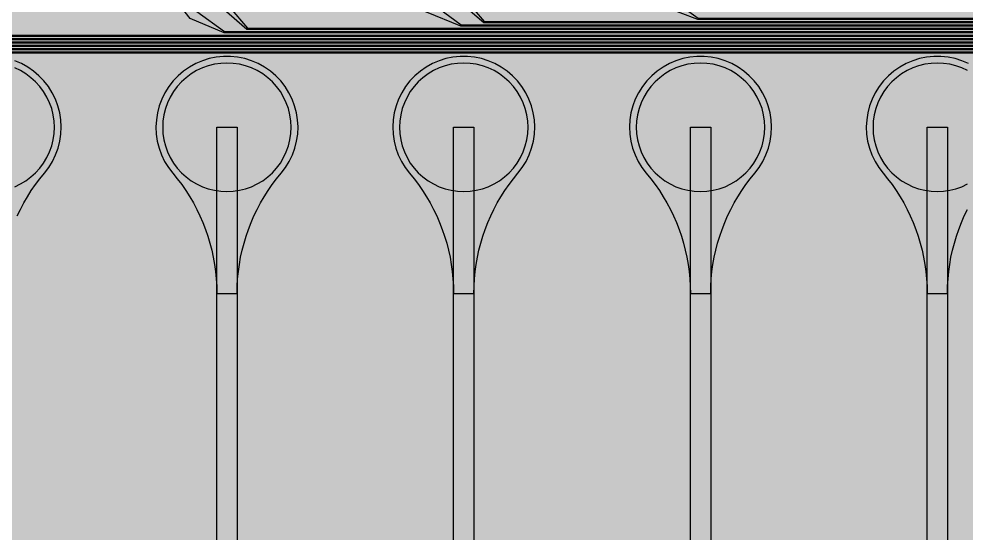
# Model space of a CAD drawing. Header units: metres. Extents: x -7240 to 10960, y -29667 to 1823.
# Drawn here: x 4465 to 5865, y -24753 to -23992 of the extents above; entities that cross this region are included whole.
import ezdxf

# ---------------------------------------------------------------- set-up
doc = ezdxf.new("R2010")
doc.units = ezdxf.units.M
for name, color, linetype in [('Metal1', 4, 'CONTINUOUS'), ('Polyimide', 7, 'CONTINUOUS'), ('Polyimide_Negative', 5, 'CONTINUOUS')]:
    doc.layers.add(name, color=color, linetype=linetype)

msp = doc.modelspace()

# ---------------------------------------------------------------- hatches: boundary and pattern name
at = {"layer": 'Polyimide'}
msp.add_hatch(color=7, dxfattribs=at).paths.add_polyline_path([(4088.5, -11806.9), (4098.7, -11851.2), (4115.6, -11893.5), (4138.6, -11932.7), (4167.4, -11968), (4201.1, -11998.5), (4239, -12023.6), (4280.3, -12042.7), (4349.2, -12073.7), (4413.2, -12113.8), (4471.3, -12162), (4522.3, -12217.7), (4565.4, -12279.7), (4599.7, -12346.9), (4624.7, -12418.2), (4639.9, -12492.2), (4645, -12567.5), (4639.9, -12642.8), (4624.7, -12716.8), (4599.7, -12788.1), (4565.4, -12855.3), (4522.3, -12917.3), (4471.3, -12973), (4413.2, -13021.2), (4349.2, -13061.3), (4280.3, -13092.3), (4239, -13111.4), (4201.1, -13136.5), (4167.4, -13167), (4138.6, -13202.3), (4115.6, -13241.5), (4098.7, -13283.8), (4088.5, -13328.1), (4085, -13373.5), (4085, -13567.5), (4099.4, -13861.6), (4142.6, -14152.8), (4214.2, -14438.4), (4313.4, -14715.5), (4439.2, -14981.7), (4590.6, -15234.2), (4766, -15470.7), (4963.7, -15688.8), (5181.8, -15886.5), (5418.3, -16061.9), (5670.8, -16213.3), (5936.9, -16339.1), (6214.1, -16438.3), (6499.7, -16509.9), (6790.9, -16553.1), (7085, -16567.5), (9960.4, -16567.5), (10038.8, -16571.4), (10116.4, -16582.9), (10192.6, -16601.9), (10266.5, -16628.4), (10337.5, -16662), (10404.8, -16702.3), (10467.9, -16749.1), (10526.1, -16801.8), (10578.8, -16860), (10625.6, -16923), (10665.9, -16990.4), (10699.5, -17061.4), (10725.9, -17135.3), (10745, -17211.4), (10756.5, -17289.1), (10760.4, -17367.5), (10760.4, -21957.3), (10721.6, -22012.9), (10686, -22070.6), (10653.6, -22130.1), (10624.5, -22191.4), (10598.9, -22254.2), (10576.8, -22318.2), (10558.3, -22383.5), (10543.4, -22449.6), (10532.2, -22516.5), (10524.7, -22583.8), (10521, -22651.5), (10521, -22719.3), (10524.7, -22787), (10532.2, -22854.4), (10543.4, -22921.2), (10558.3, -22987.4), (10576.8, -23052.6), (10598.9, -23116.7), (10624.5, -23179.5), (10653.6, -23240.7), (10686, -23300.3), (10721.6, -23357.9), (10760.4, -23413.5), (10760.4, -28667.5), (10756.5, -28745.9), (10745, -28823.6), (10725.9, -28899.7), (10699.5, -28973.6), (10665.9, -29044.6), (10625.6, -29112), (10578.8, -29175), (10526.1, -29233.2), (10467.9, -29285.9), (10404.8, -29332.7), (10337.5, -29373), (10266.5, -29406.6), (10192.6, -29433.1), (10116.4, -29452.1), (10038.8, -29463.6), (9960.4, -29467.5), (-6239.6, -29467.5), (-6318, -29463.6), (-6395.7, -29452.1), (-6471.9, -29433.1), (-6545.8, -29406.6), (-6616.7, -29373), (-6684.1, -29332.7), (-6747.1, -29285.9), (-6805.3, -29233.2), (-6858, -29175), (-6904.8, -29112), (-6945.2, -29044.6), (-6978.7, -28973.6), (-7005.2, -28899.7), (-7024.3, -28823.6), (-7035.8, -28745.9), (-7039.6, -28667.5), (-7039.6, -23426.3), (-6999.4, -23370.1), (-6962.3, -23311.6), (-6928.7, -23251.2), (-6898.5, -23189), (-6871.8, -23125.1), (-6848.8, -23059.9), (-6829.5, -22993.4), (-6814, -22926), (-6802.4, -22857.8), (-6794.6, -22789.1), (-6790.7, -22720), (-6790.7, -22650.8), (-6794.6, -22581.8), (-6802.4, -22513), (-6814, -22444.8), (-6829.5, -22377.4), (-6848.8, -22311), (-6871.8, -22245.7), (-6898.5, -22181.9), (-6928.7, -22119.7), (-6962.3, -22059.2), (-6999.4, -22000.8), (-7039.6, -21944.5), (-7039.6, -17367.5), (-7035.8, -17289.1), (-7024.3, -17211.4), (-7005.2, -17135.3), (-6978.7, -17061.4), (-6945.2, -16990.4), (-6904.8, -16923), (-6858, -16860), (-6805.3, -16801.8), (-6747.1, -16749.1), (-6684.1, -16702.3), (-6616.7, -16662), (-6545.8, -16628.4), (-6471.9, -16601.9), (-6395.7, -16582.9), (-6318, -16571.4), (-6239.6, -16567.5), (-3334, -16567.5), (-3039.9, -16553.1), (-2748.7, -16509.9), (-2463.1, -16438.3), (-2185.9, -16339.1), (-1919.8, -16213.3), (-1667.3, -16061.9), (-1430.8, -15886.5), (-1212.7, -15688.8), (-1015, -15470.7), (-839.6, -15234.2), (-688.2, -14981.7), (-562.4, -14715.5), (-463.2, -14438.4), (-391.6, -14152.8), (-348.4, -13861.6), (-334, -13567.5), (-334, -13373.5), (-337.5, -13328.1), (-347.7, -13283.8), (-364.6, -13241.5), (-387.6, -13202.3), (-416.4, -13167), (-450.1, -13136.5), (-488, -13111.4), (-529.3, -13092.3), (-529.3, -13092.3), (-598.2, -13061.3), (-662.2, -13021.2), (-720.3, -12973), (-771.3, -12917.3), (-814.4, -12855.3), (-848.7, -12788.1), (-873.7, -12716.8), (-888.9, -12642.8), (-894, -12567.5), (-888.9, -12492.2), (-873.7, -12418.2), (-848.7, -12346.9), (-814.4, -12279.7), (-771.3, -12217.7), (-720.3, -12162), (-662.2, -12113.8), (-598.2, -12073.7), (-529.3, -12042.7), (-488, -12023.6), (-450.1, -11998.5), (-416.4, -11968), (-387.6, -11932.7), (-364.6, -11893.5), (-347.7, -11851.2), (-337.5, -11806.9), (-334, -11761.5), (-334, -11074.3), (-337.5, -11028.9), (-347.7, -10984.6), (-364.6, -10942.4), (-387.6, -10903.1), (-416.4, -10867.8), (-450.1, -10837.3), (-488, -10812.2), (-529.3, -10793.2), (-529.3, -10793.2), (-598.2, -10762.1), (-662.2, -10722.1), (-720.3, -10673.8), (-771.3, -10618.1), (-814.4, -10556.1), (-848.7, -10488.9), (-873.7, -10417.6), (-888.9, -10343.7), (-894, -10268.3), (-888.9, -10193), (-873.7, -10119), (-848.7, -10047.8), (-814.4, -9980.5), (-771.3, -9918.5), (-720.3, -9862.9), (-662.2, -9814.6), (-598.2, -9774.6), (-529.3, -9743.5), (-488, -9724.5), (-450.1, -9699.4), (-416.4, -9668.8), (-387.6, -9633.5), (-364.6, -9594.3), (-347.7, -9552), (-337.5, -9507.7), (-334, -9462.4), (-334, -8775.1), (-337.5, -8729.8), (-347.7, -8685.5), (-364.6, -8643.2), (-387.6, -8604), (-416.4, -8568.7), (-450.1, -8538.1), (-488, -8513), (-529.3, -8494), (-529.3, -8494), (-598.2, -8462.9), (-662.2, -8422.9), (-720.3, -8374.6), (-771.3, -8319), (-814.4, -8257), (-848.7, -8189.7), (-873.7, -8118.5), (-888.9, -8044.5), (-894, -7969.2), (-888.9, -7893.8), (-873.7, -7819.9), (-848.7, -7748.6), (-814.4, -7681.4), (-771.3, -7619.4), (-720.3, -7563.7), (-662.2, -7515.4), (-598.2, -7475.4), (-529.3, -7444.3), (-529.3, -7444.3), (-488, -7425.3), (-450.1, -7400.2), (-416.4, -7369.7), (-387.6, -7334.4), (-364.6, -7295.1), (-347.7, -7252.9), (-337.5, -7208.6), (-334, -7163.2), (-334, -6476), (-337.5, -6430.6), (-347.7, -6386.3), (-364.6, -6344), (-387.6, -6304.8), (-416.4, -6269.5), (-450.1, -6239), (-488, -6213.9), (-529.3, -6194.8), (-529.3, -6194.8), (-598.2, -6163.8), (-662.2, -6123.7), (-720.3, -6075.5), (-771.3, -6019.8), (-814.4, -5957.8), (-848.7, -5890.6), (-873.7, -5819.3), (-888.9, -5745.3), (-894, -5670), (-888.9, -5594.7), (-873.7, -5520.7), (-848.7, -5449.4), (-814.4, -5382.2), (-771.3, -5320.2), (-720.3, -5264.5), (-662.2, -5216.3), (-598.2, -5176.2), (-529.3, -5145.2), (-529.3, -5145.2), (-488, -5126.1), (-450.1, -5101), (-416.4, -5070.5), (-387.6, -5035.2), (-364.6, -4996), (-347.7, -4953.7), (-337.5, -4909.4), (-334, -4864), (-334, 380), (-334, 1522.5), (-289, 1522.5), (-288.8, 1515.6), (-288.1, 1508.8), (-287, 1502), (-285.4, 1495.3), (-283.4, 1488.7), (-281, 1482.3), (-278.2, 1476.1), (-274.9, 1470), (-271.3, 1464.2), (-267.3, 1458.6), (-262.9, 1453.3), (-258.2, 1448.3), (-253.2, 1443.6), (-247.9, 1439.2), (-242.3, 1435.2), (-236.5, 1431.6), (-230.4, 1428.3), (-224.2, 1425.5), (-217.8, 1423.1), (-211.2, 1421.1), (-204.5, 1419.5), (-197.7, 1418.4), (-190.9, 1417.7), (-184, 1417.5), (-177.1, 1417.7), (-170.3, 1418.4), (-163.5, 1419.5), (-156.8, 1421.1), (-150.2, 1423.1), (-143.8, 1425.5), (-137.6, 1428.3), (-131.5, 1431.6), (-125.7, 1435.2), (-120.1, 1439.2), (-114.8, 1443.6), (-109.8, 1448.3), (-105.1, 1453.3), (-100.7, 1458.6), (-96.7, 1464.2), (-93.1, 1470), (-89.8, 1476.1), (-87, 1482.3), (-84.6, 1488.7), (-82.6, 1495.3), (-81, 1502), (-79.9, 1508.8), (-79.2, 1515.6), (-79, 1522.5), (1786, 1522.5), (3835, 1522.5), (3835.2, 1529), (3835.9, 1535.6), (3836.9, 1542), (3838.4, 1548.4), (3840.3, 1554.6), (3842.6, 1560.8), (3845.3, 1566.7), (3848.4, 1572.5), (3851.9, 1578.1), (3855.7, 1583.4), (3859.8, 1588.4), (3864.3, 1593.2), (3869.1, 1597.7), (3874.1, 1601.8), (3879.4, 1605.6), (3885, 1609.1), (3890.8, 1612.2), (3896.7, 1614.9), (3902.9, 1617.2), (3909.1, 1619.1), (3915.5, 1620.6), (3921.9, 1621.6), (3928.5, 1622.3), (3935, 1622.5), (3941.5, 1622.3), (3948.1, 1621.6), (3954.5, 1620.6), (3960.9, 1619.1), (3967.1, 1617.2), (3973.3, 1614.9), (3979.2, 1612.2), (3985, 1609.1), (3990.6, 1605.6), (3995.9, 1601.8), (4000.9, 1597.7), (4005.7, 1593.2), (4010.2, 1588.4), (4014.3, 1583.4), (4018.1, 1578.1), (4021.6, 1572.5), (4024.7, 1566.7), (4027.4, 1560.8), (4029.7, 1554.6), (4031.6, 1548.4), (4033.1, 1542), (4034.1, 1535.6), (4034.8, 1529), (4035, 1522.5), (4085, 1522.5), (4085, 380), (4085, 330), (4085, -4864), (4088.5, -4909.4), (4098.7, -4953.7), (4115.6, -4996), (4138.6, -5035.2), (4167.4, -5070.5), (4201.1, -5101), (4239, -5126.1), (4280.3, -5145.2), (4280.3, -5145.2), (4349.2, -5176.2), (4413.2, -5216.3), (4471.3, -5264.5), (4522.3, -5320.2), (4565.4, -5382.2), (4599.7, -5449.4), (4624.7, -5520.7), (4639.9, -5594.7), (4645, -5670), (4639.9, -5745.3), (4624.7, -5819.3), (4599.7, -5890.6), (4565.4, -5957.8), (4522.3, -6019.8), (4471.3, -6075.5), (4413.2, -6123.7), (4349.2, -6163.8), (4280.3, -6194.8), (4239, -6213.9), (4201.1, -6239), (4167.4, -6269.5), (4138.6, -6304.8), (4115.6, -6344), (4098.7, -6386.3), (4088.5, -6430.6), (4085, -6476), (4085, -11761.5), (4088.5, -11806.9)])

# ---------------------------------------------------------------- linework, layer by layer
at = {"layer": 'Metal1'}
for points in [[(2288.9, -18191.7), (2288.9, -25271.6), (2318.3, -25301), (9337.5, -25301), (9366.9, -25271.6), (9366.9, -24022.4), (9337.5, -23993), (5468.8, -23993), (5416.8, -23973.3), (5380.3, -23931.6), (5285.4, -23790.9), (5310.3, -23774.1), (5405.2, -23914.8), (5427.8, -23961), (5469.3, -23991), (9338.3, -23991), (9368.9, -24021.6), (9368.9, -25272.4), (9338.3, -25303), (2317.5, -25303), (2286.9, -25272.4), (2286.9, -18191.7)], [(2293.9, -18191.7), (2293.9, -25266.6), (2323.3, -25296), (9332.5, -25296), (9361.9, -25266.6), (9361.9, -24027.4), (9332.5, -23998), (5152.5, -23998), (5118.8, -23968.7), (5107.9, -23816), (5107.9, -23042.5), (5137.9, -23042.5), (5137.9, -23816), (5126.9, -23965.3), (5153.3, -23996), (9333.3, -23996), (9363.9, -24026.6), (9363.9, -25267.4), (9333.3, -25298), (2322.5, -25298), (2291.9, -25267.4), (2291.9, -18191.7)], [(2298.9, -18191.7), (2298.9, -25261.6), (2328.3, -25291), (9327.5, -25291), (9356.9, -25261.6), (9356.9, -24032.4), (9327.5, -24003), (5118.8, -24003), (5067.6, -23982.4), (5027.1, -23933.3), (4935.3, -23790.6), (4960.5, -23774.4), (5052.3, -23917.1), (5078.1, -23971.1), (5119.3, -24001), (9328.3, -24001), (9358.9, -24031.6), (9358.9, -25262.4), (9328.3, -25293), (2327.5, -25293), (2296.9, -25262.4), (2296.9, -18191.7)], [(2303.9, -18191.7), (2303.9, -25256.6), (2333.3, -25286), (9322.5, -25286), (9351.9, -25256.6), (9351.9, -24037.4), (9322.5, -24008), (4802.5, -24008), (4768.8, -23978.7), (4757.9, -23824), (4757.9, -23042.5), (4787.9, -23042.5), (4787.9, -23824), (4776.9, -23975.3), (4803.3, -24006), (9323.3, -24006), (9353.9, -24036.6), (9353.9, -25257.4), (9323.3, -25288), (2332.5, -25288), (2301.9, -25257.4), (2301.9, -18191.7)], [(2308.9, -18191.7), (2308.9, -25251.6), (2338.3, -25281), (9317.5, -25281), (9346.9, -25251.6), (9346.9, -24042.4), (9317.5, -24013), (4768.8, -24013), (4718.4, -23991.7), (4674, -23934.9), (4585.1, -23790.4), (4610.7, -23774.6), (4699.6, -23919.2), (4728.4, -23981.2), (4769.3, -24011), (9318.3, -24011), (9348.9, -24041.6), (9348.9, -25252.4), (9318.3, -25283), (2337.5, -25283), (2306.9, -25252.4), (2306.9, -18191.7)], [(2313.9, -18191.7), (2313.9, -25246.6), (2343.3, -25276), (9312.5, -25276), (9341.9, -25246.6), (9341.9, -24047.4), (9312.5, -24018), (4452.5, -24018), (4418.9, -23988.7), (4407.9, -23832), (4407.9, -23042.5), (4437.9, -23042.5), (4437.9, -23832), (4426.9, -23985.3), (4453.3, -24016), (9313.3, -24016), (9343.9, -24046.6), (9343.9, -25247.4), (9313.3, -25278), (2342.5, -25278), (2311.9, -25247.4), (2311.9, -18191.7)], [(2318.9, -18191.7), (2318.9, -25241.6), (2348.3, -25271), (9307.5, -25271), (9336.9, -25241.6), (9336.9, -24052.4), (9307.5, -24023), (4418.8, -24023), (4369.1, -24001), (4321.1, -23936.3), (4235, -23790.1), (4260.8, -23774.9), (4347, -23921.1), (4378.6, -23991.3), (4419.4, -24021), (9308.3, -24021), (9338.9, -24051.6), (9338.9, -25242.4), (9308.3, -25273), (2347.5, -25273), (2316.9, -25242.4), (2316.9, -18191.7)], [(2323.9, -18191.7), (2323.9, -25236.6), (2353.3, -25266), (9302.5, -25266), (9331.9, -25236.6), (9331.9, -24057.4), (9302.5, -24028), (4102.5, -24028), (4068.9, -23998.6), (4057.9, -23840), (4057.9, -23042.5), (4087.9, -23042.5), (4087.9, -23840), (4076.9, -23995.4), (4103.3, -24026), (9303.3, -24026), (9333.9, -24056.6), (9333.9, -25237.4), (9303.3, -25268), (2352.5, -25268), (2321.9, -25237.4), (2321.9, -18191.7)], [(2328.9, -18191.7), (2328.9, -25231.6), (2358.3, -25261), (9297.5, -25261), (9326.9, -25231.6), (9326.9, -24062.4), (9297.5, -24033), (4068.8, -24033), (4019.7, -24010.4), (3968.4, -23937.6), (3884.8, -23789.9), (3910.9, -23775.1), (3994.5, -23922.8), (4028.9, -24001.4), (4069.4, -24031), (9298.3, -24031), (9328.9, -24061.6), (9328.9, -25232.4), (9298.3, -25263), (2357.5, -25263), (2326.9, -25232.4), (2326.9, -18191.7)], [(2333.9, -18191.7), (2333.9, -25226.6), (2363.3, -25256), (9292.5, -25256), (9321.9, -25226.6), (9321.9, -24067.4), (9292.5, -24038), (3752.5, -24038), (3718.9, -24008.6), (3707.9, -23848), (3707.9, -23042.5), (3737.9, -23042.5), (3737.9, -23848), (3726.8, -24005.4), (3753.3, -24036), (9293.3, -24036), (9323.9, -24066.6), (9323.9, -25227.4), (9293.3, -25258), (2362.5, -25258), (2331.9, -25227.4), (2331.9, -18191.7)], [(2338.9, -18191.7), (2338.9, -25221.6), (2368.3, -25251), (9287.5, -25251), (9316.9, -25221.6), (9316.9, -24072.4), (9287.5, -24043), (3718.8, -24043), (3670.3, -24019.9), (3615.8, -23938.7), (3534.7, -23789.7), (3561.1, -23775.3), (3642.2, -23924.4), (3679.2, -24011.4), (3719.4, -24041), (9288.3, -24041), (9318.9, -24071.6), (9318.9, -25222.4), (9288.3, -25253), (2367.5, -25253), (2336.9, -25222.4), (2336.9, -18191.7)], [(2433.9, -18191.7), (2433.9, -25126.6), (2463.3, -25156), (5792.5, -25156), (5819, -25125.4), (5807.9, -24966), (5807.9, -24152.5), (5837.9, -24152.5), (5837.9, -24966), (5826.8, -25128.6), (5793.3, -25158), (2462.5, -25158), (2431.9, -25127.4), (2431.9, -18191.7)], [(2443.9, -18191.7), (2443.9, -25116.6), (2473.3, -25146), (5442.5, -25146), (5468.9, -25115.4), (5457.9, -24958), (5457.9, -24152.5), (5487.9, -24152.5), (5487.9, -24958), (5476.8, -25118.6), (5443.3, -25148), (2472.5, -25148), (2441.9, -25117.4), (2441.9, -18191.7)], [(2453.9, -18191.7), (2453.9, -25106.6), (2483.3, -25136), (5092.5, -25136), (5118.9, -25105.4), (5107.9, -24950), (5107.9, -24152.5), (5137.9, -24152.5), (5137.9, -24950), (5126.9, -25108.6), (5093.3, -25138), (2482.5, -25138), (2451.9, -25107.4), (2451.9, -18191.7)], [(2463.9, -18191.7), (2463.9, -25096.6), (2493.3, -25126), (4742.5, -25126), (4768.9, -25095.3), (4757.9, -24942), (4757.9, -24152.5), (4787.9, -24152.5), (4787.9, -24942), (4776.9, -25098.7), (4743.3, -25128), (2492.5, -25128), (2461.9, -25097.4), (2461.9, -18191.7)], [(5869, -24058.2), (5859.2, -24054), (5849.1, -24050.8), (5838.7, -24048.7), (5828.2, -24047.6), (5817.6, -24047.6), (5807, -24048.7), (5796.6, -24050.8), (5786.5, -24054), (5776.8, -24058.2), (5767.5, -24063.3), (5758.8, -24069.3), (5750.7, -24076.2), (5743.4, -24083.9), (5736.9, -24092.3), (5731.2, -24101.3), (5726.5, -24110.8), (5722.8, -24120.7), (5720.1, -24130.9), (5718.5, -24141.4), (5717.9, -24152), (5718.4, -24162.6), (5719.9, -24173.1), (5722.5, -24183.4), (5726.1, -24193.3), (5730.8, -24202.9), (5736.3, -24211.9), (5742.7, -24220.4), (5749.5, -24228.7), (5756, -24237.3), (5762.1, -24246.1), (5767.8, -24255.1), (5773.2, -24264.4), (5778.3, -24273.9), (5782.9, -24283.6), (5787.2, -24293.4), (5791.1, -24303.4), (5794.6, -24313.6), (5797.7, -24323.9), (5800.4, -24334.2), (5802.7, -24344.7), (5804.5, -24355.3), (5806, -24365.9), (5807, -24376.6), (5807.7, -24387.3), (5807.9, -24398.1), (5837.9, -24398.1), (5837.9, -24398.1), (5838.1, -24387.3), (5838.7, -24376.6), (5839.8, -24365.9), (5841.2, -24355.3), (5843.1, -24344.7), (5845.4, -24334.2), (5848.1, -24323.9), (5851.2, -24313.6), (5854.7, -24303.4), (5858.6, -24293.4), (5862.8, -24283.6), (5867.5, -24273.9)], [(4462.8, -24283.6), (4467.5, -24273.9), (4472.5, -24264.4), (4477.9, -24255.1), (4483.7, -24246.1), (4489.8, -24237.3), (4496.2, -24228.7), (4503, -24220.4), (4509.4, -24211.9), (4515, -24202.9), (4519.6, -24193.3), (4523.2, -24183.4), (4525.8, -24173.1), (4527.4, -24162.6), (4527.9, -24152), (4527.3, -24141.4), (4525.6, -24130.9), (4522.9, -24120.7), (4519.2, -24110.8), (4514.5, -24101.3), (4508.9, -24092.3), (4502.4, -24083.9), (4495, -24076.2), (4487, -24069.3), (4478.3, -24063.3), (4469, -24058.2), (4459.2, -24054)]]:
    msp.add_lwpolyline(points, dxfattribs=at)
for points in [[(4787.9, -24398.1), (4788.1, -24387.3), (4788.7, -24376.6), (4789.8, -24365.9), (4791.2, -24355.3), (4793.1, -24344.7), (4795.4, -24334.2), (4798.1, -24323.9), (4801.2, -24313.6), (4804.7, -24303.4), (4808.6, -24293.4), (4812.8, -24283.6), (4817.5, -24273.9), (4822.5, -24264.4), (4827.9, -24255.1), (4833.7, -24246.1), (4839.8, -24237.3), (4846.2, -24228.7), (4853, -24220.4), (4859.4, -24211.9), (4865, -24202.9), (4869.6, -24193.3), (4873.2, -24183.4), (4875.8, -24173.1), (4877.4, -24162.6), (4877.9, -24152), (4877.3, -24141.4), (4875.6, -24130.9), (4872.9, -24120.7), (4869.2, -24110.8), (4864.5, -24101.3), (4858.9, -24092.3), (4852.4, -24083.9), (4845, -24076.2), (4837, -24069.3), (4828.3, -24063.3), (4819, -24058.2), (4809.2, -24054), (4799.1, -24050.8), (4788.7, -24048.7), (4778.2, -24047.6), (4767.6, -24047.6), (4757, -24048.7), (4746.6, -24050.8), (4736.5, -24054), (4726.8, -24058.2), (4717.5, -24063.3), (4708.8, -24069.3), (4700.7, -24076.2), (4693.4, -24083.9), (4686.9, -24092.3), (4681.2, -24101.3), (4676.5, -24110.8), (4672.8, -24120.7), (4670.1, -24130.9), (4668.5, -24141.4), (4667.9, -24152), (4668.4, -24162.6), (4669.9, -24173.1), (4672.5, -24183.4), (4676.1, -24193.3), (4680.8, -24202.9), (4686.3, -24211.9), (4692.7, -24220.4), (4699.5, -24228.7), (4706, -24237.3), (4712.1, -24246.1), (4717.8, -24255.1), (4723.2, -24264.4), (4728.3, -24273.9), (4732.9, -24283.6), (4737.2, -24293.4), (4741.1, -24303.4), (4744.6, -24313.6), (4747.7, -24323.9), (4750.4, -24334.2), (4752.7, -24344.7), (4754.5, -24355.3), (4756, -24365.9), (4757, -24376.6), (4757.7, -24387.3), (4757.9, -24398.1), (4787.9, -24398.1)], [(5137.9, -24398.1), (5138.1, -24387.3), (5138.7, -24376.6), (5139.8, -24365.9), (5141.2, -24355.3), (5143.1, -24344.7), (5145.4, -24334.2), (5148.1, -24323.9), (5151.2, -24313.6), (5154.7, -24303.4), (5158.6, -24293.4), (5162.8, -24283.6), (5167.5, -24273.9), (5172.5, -24264.4), (5177.9, -24255.1), (5183.7, -24246.1), (5189.8, -24237.3), (5196.2, -24228.7), (5203, -24220.4), (5209.4, -24211.9), (5215, -24202.9), (5219.6, -24193.3), (5223.2, -24183.4), (5225.8, -24173.1), (5227.4, -24162.6), (5227.9, -24152), (5227.3, -24141.4), (5225.6, -24130.9), (5222.9, -24120.7), (5219.2, -24110.8), (5214.5, -24101.3), (5208.9, -24092.3), (5202.4, -24083.9), (5195, -24076.2), (5187, -24069.3), (5178.3, -24063.3), (5169, -24058.2), (5159.2, -24054), (5149.1, -24050.8), (5138.7, -24048.7), (5128.2, -24047.6), (5117.6, -24047.6), (5107, -24048.7), (5096.6, -24050.8), (5086.5, -24054), (5076.8, -24058.2), (5067.5, -24063.3), (5058.8, -24069.3), (5050.7, -24076.2), (5043.4, -24083.9), (5036.9, -24092.3), (5031.2, -24101.3), (5026.5, -24110.8), (5022.8, -24120.7), (5020.1, -24130.9), (5018.5, -24141.4), (5017.9, -24152), (5018.4, -24162.6), (5019.9, -24173.1), (5022.5, -24183.4), (5026.1, -24193.3), (5030.8, -24202.9), (5036.3, -24211.9), (5042.7, -24220.4), (5049.5, -24228.7), (5056, -24237.3), (5062.1, -24246.1), (5067.8, -24255.1), (5073.2, -24264.4), (5078.3, -24273.9), (5082.9, -24283.6), (5087.2, -24293.4), (5091.1, -24303.4), (5094.6, -24313.6), (5097.7, -24323.9), (5100.4, -24334.2), (5102.7, -24344.7), (5104.5, -24355.3), (5106, -24365.9), (5107, -24376.6), (5107.7, -24387.3), (5107.9, -24398.1), (5137.9, -24398.1)], [(5487.9, -24398.1), (5488.1, -24387.3), (5488.7, -24376.6), (5489.8, -24365.9), (5491.2, -24355.3), (5493.1, -24344.7), (5495.4, -24334.2), (5498.1, -24323.9), (5501.2, -24313.6), (5504.7, -24303.4), (5508.6, -24293.4), (5512.8, -24283.6), (5517.5, -24273.9), (5522.5, -24264.4), (5527.9, -24255.1), (5533.7, -24246.1), (5539.8, -24237.3), (5546.2, -24228.7), (5553, -24220.4), (5559.4, -24211.9), (5565, -24202.9), (5569.6, -24193.3), (5573.2, -24183.4), (5575.8, -24173.1), (5577.4, -24162.6), (5577.9, -24152), (5577.3, -24141.4), (5575.6, -24130.9), (5572.9, -24120.7), (5569.2, -24110.8), (5564.5, -24101.3), (5558.9, -24092.3), (5552.4, -24083.9), (5545, -24076.2), (5537, -24069.3), (5528.3, -24063.3), (5519, -24058.2), (5509.2, -24054), (5499.1, -24050.8), (5488.7, -24048.7), (5478.2, -24047.6), (5467.6, -24047.6), (5457, -24048.7), (5446.6, -24050.8), (5436.5, -24054), (5426.8, -24058.2), (5417.5, -24063.3), (5408.8, -24069.3), (5400.7, -24076.2), (5393.4, -24083.9), (5386.9, -24092.3), (5381.2, -24101.3), (5376.5, -24110.8), (5372.8, -24120.7), (5370.1, -24130.9), (5368.5, -24141.4), (5367.9, -24152), (5368.4, -24162.6), (5369.9, -24173.1), (5372.5, -24183.4), (5376.1, -24193.3), (5380.8, -24202.9), (5386.3, -24211.9), (5392.7, -24220.4), (5399.5, -24228.7), (5406, -24237.3), (5412.1, -24246.1), (5417.8, -24255.1), (5423.2, -24264.4), (5428.3, -24273.9), (5432.9, -24283.6), (5437.2, -24293.4), (5441.1, -24303.4), (5444.6, -24313.6), (5447.7, -24323.9), (5450.4, -24334.2), (5452.7, -24344.7), (5454.5, -24355.3), (5456, -24365.9), (5457, -24376.6), (5457.7, -24387.3), (5457.9, -24398.1), (5487.9, -24398.1)]]:
    msp.add_lwpolyline(points, close=True, dxfattribs=at)
at = {"layer": 'Polyimide_Negative'}
for points in [[(4459.2, -24240.3), (4467.7, -24236.3), (4475.7, -24231.5), (4483.1, -24225.9), (4490.1, -24219.7), (4496.3, -24212.8), (4501.9, -24205.3), (4506.7, -24197.3), (4510.6, -24188.9), (4513.8, -24180.1), (4516, -24171), (4517.4, -24161.8), (4517.9, -24152.5), (4517.9, -24152.5), (4517.4, -24143.2), (4516, -24134), (4513.8, -24124.9), (4510.6, -24116.1), (4506.7, -24107.7), (4501.9, -24099.7), (4496.3, -24092.2), (4490.1, -24085.3), (4483.1, -24079.1), (4475.7, -24073.5), (4467.7, -24068.7), (4459.2, -24064.7)], [(5867.7, -24068.7), (5859.2, -24064.7), (5850.5, -24061.6), (5841.4, -24059.3), (5832.2, -24058), (5822.9, -24057.5), (5813.6, -24058), (5804.3, -24059.3), (5795.3, -24061.6), (5786.5, -24064.7), (5778.1, -24068.7), (5770.1, -24073.5), (5762.6, -24079.1), (5755.7, -24085.3), (5749.4, -24092.2), (5743.9, -24099.7), (5739.1, -24107.7), (5735.1, -24116.1), (5732, -24124.9), (5729.7, -24134), (5728.3, -24143.2), (5727.9, -24152.5), (5728.3, -24161.8), (5729.7, -24171), (5732, -24180.1), (5735.1, -24188.9), (5739.1, -24197.3), (5743.9, -24205.3), (5749.4, -24212.8), (5755.7, -24219.7), (5762.6, -24225.9), (5770.1, -24231.5), (5778.1, -24236.3), (5786.5, -24240.3), (5795.3, -24243.4), (5804.3, -24245.7), (5813.6, -24247), (5822.9, -24247.5), (5832.2, -24247), (5841.4, -24245.7), (5850.5, -24243.4), (5859.2, -24240.3), (5867.7, -24236.3)]]:
    msp.add_lwpolyline(points, dxfattribs=at)
for points in [[(4867.9, -24152.5), (4867.4, -24143.2), (4866, -24134), (4863.8, -24124.9), (4860.6, -24116.1), (4856.7, -24107.7), (4851.9, -24099.7), (4846.3, -24092.2), (4840.1, -24085.3), (4833.1, -24079.1), (4825.7, -24073.5), (4817.7, -24068.7), (4809.2, -24064.7), (4800.5, -24061.6), (4791.4, -24059.3), (4782.2, -24058), (4772.9, -24057.5), (4763.6, -24058), (4754.3, -24059.3), (4745.3, -24061.6), (4736.5, -24064.7), (4728.1, -24068.7), (4720.1, -24073.5), (4712.6, -24079.1), (4705.7, -24085.3), (4699.4, -24092.2), (4693.9, -24099.7), (4689.1, -24107.7), (4685.1, -24116.1), (4682, -24124.9), (4679.7, -24134), (4678.3, -24143.2), (4677.9, -24152.5), (4678.3, -24161.8), (4679.7, -24171), (4682, -24180.1), (4685.1, -24188.9), (4689.1, -24197.3), (4693.9, -24205.3), (4699.4, -24212.8), (4705.7, -24219.7), (4712.6, -24225.9), (4720.1, -24231.5), (4728.1, -24236.3), (4736.5, -24240.3), (4745.3, -24243.4), (4754.3, -24245.7), (4763.6, -24247), (4772.9, -24247.5), (4782.2, -24247), (4791.4, -24245.7), (4800.5, -24243.4), (4809.2, -24240.3), (4817.7, -24236.3), (4825.7, -24231.5), (4833.1, -24225.9), (4840.1, -24219.7), (4846.3, -24212.8), (4851.9, -24205.3), (4856.7, -24197.3), (4860.6, -24188.9), (4863.8, -24180.1), (4866, -24171), (4867.4, -24161.8), (4867.9, -24152.5)], [(5217.9, -24152.5), (5217.4, -24143.2), (5216, -24134), (5213.8, -24124.9), (5210.6, -24116.1), (5206.7, -24107.7), (5201.9, -24099.7), (5196.3, -24092.2), (5190.1, -24085.3), (5183.1, -24079.1), (5175.7, -24073.5), (5167.7, -24068.7), (5159.2, -24064.7), (5150.5, -24061.6), (5141.4, -24059.3), (5132.2, -24058), (5122.9, -24057.5), (5113.6, -24058), (5104.3, -24059.3), (5095.3, -24061.6), (5086.5, -24064.7), (5078.1, -24068.7), (5070.1, -24073.5), (5062.6, -24079.1), (5055.7, -24085.3), (5049.4, -24092.2), (5043.9, -24099.7), (5039.1, -24107.7), (5035.1, -24116.1), (5032, -24124.9), (5029.7, -24134), (5028.3, -24143.2), (5027.9, -24152.5), (5028.3, -24161.8), (5029.7, -24171), (5032, -24180.1), (5035.1, -24188.9), (5039.1, -24197.3), (5043.9, -24205.3), (5049.4, -24212.8), (5055.7, -24219.7), (5062.6, -24225.9), (5070.1, -24231.5), (5078.1, -24236.3), (5086.5, -24240.3), (5095.3, -24243.4), (5104.3, -24245.7), (5113.6, -24247), (5122.9, -24247.5), (5132.2, -24247), (5141.4, -24245.7), (5150.5, -24243.4), (5159.2, -24240.3), (5167.7, -24236.3), (5175.7, -24231.5), (5183.1, -24225.9), (5190.1, -24219.7), (5196.3, -24212.8), (5201.9, -24205.3), (5206.7, -24197.3), (5210.6, -24188.9), (5213.8, -24180.1), (5216, -24171), (5217.4, -24161.8), (5217.9, -24152.5)], [(5567.9, -24152.5), (5567.4, -24143.2), (5566, -24134), (5563.8, -24124.9), (5560.6, -24116.1), (5556.7, -24107.7), (5551.9, -24099.7), (5546.3, -24092.2), (5540.1, -24085.3), (5533.1, -24079.1), (5525.7, -24073.5), (5517.7, -24068.7), (5509.2, -24064.7), (5500.5, -24061.6), (5491.4, -24059.3), (5482.2, -24058), (5472.9, -24057.5), (5463.6, -24058), (5454.3, -24059.3), (5445.3, -24061.6), (5436.5, -24064.7), (5428.1, -24068.7), (5420.1, -24073.5), (5412.6, -24079.1), (5405.7, -24085.3), (5399.4, -24092.2), (5393.9, -24099.7), (5389.1, -24107.7), (5385.1, -24116.1), (5382, -24124.9), (5379.7, -24134), (5378.3, -24143.2), (5377.9, -24152.5), (5378.3, -24161.8), (5379.7, -24171), (5382, -24180.1), (5385.1, -24188.9), (5389.1, -24197.3), (5393.9, -24205.3), (5399.4, -24212.8), (5405.7, -24219.7), (5412.6, -24225.9), (5420.1, -24231.5), (5428.1, -24236.3), (5436.5, -24240.3), (5445.3, -24243.4), (5454.3, -24245.7), (5463.6, -24247), (5472.9, -24247.5), (5482.2, -24247), (5491.4, -24245.7), (5500.5, -24243.4), (5509.2, -24240.3), (5517.7, -24236.3), (5525.7, -24231.5), (5533.1, -24225.9), (5540.1, -24219.7), (5546.3, -24212.8), (5551.9, -24205.3), (5556.7, -24197.3), (5560.6, -24188.9), (5563.8, -24180.1), (5566, -24171), (5567.4, -24161.8), (5567.9, -24152.5)]]:
    msp.add_lwpolyline(points, close=True, dxfattribs=at)

doc.saveas('drawing.dxf')
